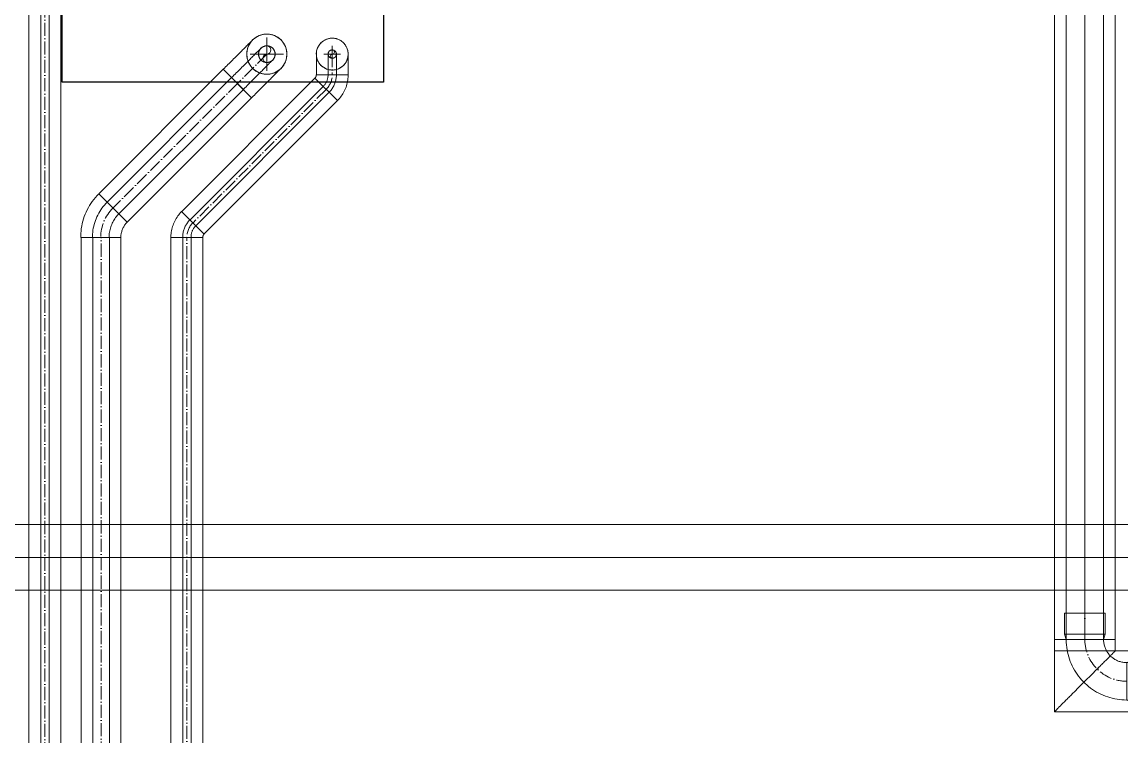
# Model space of a CAD drawing. Header units: millimetres. Extents: x -88595 to 880822, y -1054509 to -148035.
# Drawn here: x 421560 to 422400, y -243599 to -243053 of the extents above; entities that cross this region are included whole.
import ezdxf

# ---------------------------------------------------------------- set-up
doc = ezdxf.new("R2010")
doc.units = ezdxf.units.MM
for name, pattern in [('$0$ADSK_Осевая', [14, 10, -2, 0, -2]), ('$1$ADSK_Осевая', [14, 10, -2, 0, -2]), ('$7$ADSK_Осевая', [14, 10, -2, 0, -2]), ('$8$ADSK_Осевая', [14, 10, -2, 0, -2])]:
    doc.linetypes.add(name, pattern=pattern)
for name, color, linetype, lineweight in [('Изоляция', 7, 'Continuous', 18), ('Трубопровод', 7, 'Continuous', 18), ('Трубопроводы', 7, 'Continuous', 18)]:
    doc.layers.add(name, color=color, linetype=linetype, lineweight=lineweight)
doc.layers.add('П4', color=1, linetype='Continuous')

# ---------------------------------------------------------------- blocks, each defined once
blk = doc.blocks.new('$0$ADSK_МедьПайка_Отвод - Отвод медный под пайку двухраструбный-V55-В_Координация_3 этаж ОВ3')
at = {"layer": 'Трубопроводы', "color": 134, "true_color": 0x00a6a6}
for p, q in [((15.55, 52), (-15.56, 52)), ((15.55, 52), (-15.56, 52)), ((-15.56, 52), (-15.56, 36)), ((-14.29, 52), (14.28, 52)), ((-14.29, 52), (14.28, 52)), ((-14.29, 52), (-14.29, 36)), ((14.28, 36), (14.28, 52)), ((15.55, 36), (15.55, 52)), ((-15.56, 36), (15.55, 36)), ((-15.56, 36), (15.55, 36)), ((-15.56, 36), (-14.29, 32)), ((-14.29, 36), (-14.29, 32)), ((14.28, 32), (15.55, 36)), ((14.28, 32), (14.28, 36)), ((14.28, 32), (-14.29, 32)), ((14.28, 32), (-14.29, 32)), ((14.28, 32), (-14.29, 32)), ((14.28, 32), (-14.29, 32)), ((-36, 15.55), (-52, 15.55)), ((-52, 15.55), (-52, -15.56)), ((-52, 15.55), (-52, -15.56)), ((-36, 14.28), (-52, 14.28)), ((-52, -14.29), (-52, 14.28)), ((-52, -14.29), (-52, 14.28)), ((-32, 14.28), (-36, 15.55)), ((-36, -15.56), (-36, 15.55)), ((-36, -15.56), (-36, 15.55)), ((-32, 14.28), (-36, 14.28)), ((-32, 14.28), (-32, -14.29)), ((-32, 14.28), (-32, -14.29)), ((-32, 14.28), (-32, -14.29)), ((-32, 14.28), (-32, -14.29)), ((-52, -14.29), (-36, -14.29)), ((-52, -15.56), (-36, -15.56)), ((-36, -15.56), (-32, -14.29)), ((-36, -14.29), (-32, -14.29))]:
    blk.add_line(p, q, dxfattribs=at)
at = {"layer": 'Трубопроводы', "color": 134, "true_color": 0x00a6a6, "flags": 128}
for points in [[(-32, -14.29), (-30.15, -14.25), (-28.3, -14.14), (-26.46, -13.95), (-24.63, -13.69), (-22.8, -13.36), (-21, -12.96), (-19.21, -12.48), (-17.44, -11.94), (-15.69, -11.32), (-13.98, -10.63), (-12.29, -9.88), (-10.63, -9.05), (-9, -8.17), (-7.41, -7.22), (-5.87, -6.2), (-4.36, -5.13), (-2.9, -3.99), (-1.48, -2.8), (-0.11, -1.55), (1.2, -0.25), (2.47, 1.11), (3.67, 2.51), (4.82, 3.96), (5.92, 5.45), (6.95, 6.99), (7.92, 8.57), (8.82, 10.18), (9.66, 11.83), (10.43, 13.52), (11.14, 15.23), (11.78, 16.97), (12.34, 18.73), (12.84, 20.51), (13.26, 22.32), (13.61, 24.13), (13.89, 25.96), (14.09, 27.8), (14.23, 29.65), (14.28, 31.5), (14.28, 32)], [(-14.29, 32), (-14.3, 31.29), (-14.34, 30.58), (-14.41, 29.88), (-14.51, 29.18), (-14.64, 28.48), (-14.79, 27.79), (-14.97, 27.1), (-15.18, 26.43), (-15.42, 25.76), (-15.68, 25.1), (-15.97, 24.45), (-16.29, 23.82), (-16.63, 23.2), (-16.99, 22.59), (-17.38, 22), (-17.79, 21.42), (-18.23, 20.86), (-18.68, 20.32), (-19.16, 19.8), (-19.66, 19.29), (-20.18, 18.81), (-20.71, 18.35), (-21.27, 17.91), (-21.84, 17.49), (-22.43, 17.09), (-23.03, 16.72), (-23.65, 16.38), (-24.28, 16.05), (-24.93, 15.76), (-25.58, 15.49), (-26.25, 15.25), (-26.92, 15.03), (-27.6, 14.84), (-28.29, 14.68), (-28.99, 14.54), (-29.69, 14.44), (-30.39, 14.36), (-31.1, 14.31), (-31.81, 14.29), (-32, 14.28)]]:
    blk.add_lwpolyline(points, dxfattribs=at)
blk = doc.blocks.new('$0$ADSK_МедьПайка_Отвод-гнутая труба - Отвод _гнутая труба_-V46-В_Координация_3 этаж ОВ3')
at = {"layer": 'Трубопроводы', "color": 134, "true_color": 0x00a6a6}
for p, q in [((-18115.55, -17406.15), (-18115.55, -17412.5)), ((-18115.55, -17412.5), (-18115.55, -17418.85))]:
    blk.add_line(p, q, dxfattribs=at)
at = {"layer": 'Трубопроводы', "color": 134, "true_color": 0x00a6a6, "flags": 128}
for points in [[(-18115.55, -17406.15), (-18114.28, -17406.15), (-18113.01, -17406.15), (-18111.75, -17406.15), (-18110.49, -17406.15), (-18109.24, -17406.15), (-18108.01, -17406.15), (-18106.78, -17406.15), (-18105.56, -17406.15), (-18104.37, -17406.15), (-18103.19, -17406.15), (-18102.03, -17406.15), (-18100.89, -17406.15), (-18099.78, -17406.15), (-18098.69, -17406.15), (-18097.62, -17406.15), (-18096.59, -17406.15), (-18095.59, -17406.15), (-18094.62, -17406.15), (-18093.68, -17406.15), (-18092.78, -17406.15), (-18091.91, -17406.15), (-18091.08, -17406.15), (-18090.29, -17406.15), (-18089.54, -17406.15), (-18088.84, -17406.15), (-18088.17, -17406.15), (-18087.55, -17406.15), (-18086.97, -17406.15), (-18086.44, -17406.15), (-18085.96, -17406.15), (-18085.52, -17406.15), (-18085.14, -17406.15), (-18084.8, -17406.15), (-18084.5, -17406.15), (-18084.26, -17406.15), (-18084.07, -17406.15), (-18083.93, -17406.15), (-18083.84, -17406.15), (-18083.8, -17406.15)], [(-18090.15, -17412.5), (-18090.15, -17412.25), (-18090.13, -17412), (-18090.11, -17411.74), (-18090.07, -17411.49), (-18090.03, -17411.24), (-18089.97, -17410.99), (-18089.9, -17410.75), (-18089.83, -17410.51), (-18089.75, -17410.27), (-18089.65, -17410.03), (-18089.55, -17409.8), (-18089.43, -17409.57), (-18089.31, -17409.35), (-18089.18, -17409.13), (-18089.04, -17408.92), (-18088.9, -17408.71), (-18088.74, -17408.51), (-18088.58, -17408.32), (-18088.4, -17408.13), (-18088.23, -17407.95), (-18088.04, -17407.78), (-18087.85, -17407.61), (-18087.65, -17407.45), (-18087.44, -17407.3), (-18087.23, -17407.16), (-18087.02, -17407.03), (-18086.8, -17406.9), (-18086.57, -17406.79), (-18086.34, -17406.68), (-18086.1, -17406.59), (-18085.86, -17406.5), (-18085.62, -17406.42), (-18085.38, -17406.35), (-18085.13, -17406.29), (-18084.88, -17406.25), (-18084.63, -17406.21), (-18084.38, -17406.18), (-18084.12, -17406.16), (-18083.87, -17406.15), (-18083.8, -17406.15)], [(-18083.8, -17418.85), (-18084.06, -17418.85), (-18084.31, -17418.83), (-18084.56, -17418.81), (-18084.81, -17418.77), (-18085.06, -17418.73), (-18085.31, -17418.67), (-18085.56, -17418.61), (-18085.8, -17418.53), (-18086.04, -17418.45), (-18086.27, -17418.35), (-18086.51, -17418.25), (-18086.73, -17418.14), (-18086.96, -17418.01), (-18087.18, -17417.88), (-18087.39, -17417.75), (-18087.59, -17417.6), (-18087.79, -17417.44), (-18087.99, -17417.28), (-18088.18, -17417.11), (-18088.36, -17416.93), (-18088.53, -17416.74), (-18088.7, -17416.55), (-18088.85, -17416.35), (-18089, -17416.15), (-18089.15, -17415.94), (-18089.28, -17415.72), (-18089.4, -17415.5), (-18089.52, -17415.27), (-18089.62, -17415.04), (-18089.72, -17414.81), (-18089.81, -17414.57), (-18089.89, -17414.32), (-18089.95, -17414.08), (-18090.01, -17413.83), (-18090.06, -17413.58), (-18090.1, -17413.33), (-18090.13, -17413.08), (-18090.14, -17412.83), (-18090.15, -17412.57), (-18090.15, -17412.5)], [(-18083.8, -17406.15), (-18083.55, -17406.16), (-18083.29, -17406.17), (-18083.04, -17406.2), (-18082.79, -17406.24), (-18082.54, -17406.28), (-18082.29, -17406.34), (-18082.05, -17406.4), (-18081.8, -17406.48), (-18081.57, -17406.56), (-18081.33, -17406.66), (-18081.1, -17406.76), (-18080.87, -17406.87), (-18080.65, -17406.99), (-18080.43, -17407.12), (-18080.22, -17407.26), (-18080.01, -17407.41), (-18079.81, -17407.57), (-18079.62, -17407.73), (-18079.43, -17407.9), (-18079.25, -17408.08), (-18079.07, -17408.27), (-18078.91, -17408.46), (-18078.75, -17408.66), (-18078.6, -17408.86), (-18078.46, -17409.07), (-18078.33, -17409.29), (-18078.2, -17409.51), (-18078.09, -17409.74), (-18077.98, -17409.97), (-18077.88, -17410.2), (-18077.8, -17410.44), (-18077.72, -17410.68), (-18077.65, -17410.93), (-18077.59, -17411.18), (-18077.54, -17411.42), (-18077.51, -17411.68), (-18077.48, -17411.93), (-18077.46, -17412.18), (-18077.45, -17412.44), (-18077.45, -17412.5)], [(-18077.45, -17412.5), (-18077.46, -17412.76), (-18077.47, -17413.01), (-18077.5, -17413.26), (-18077.53, -17413.52), (-18077.58, -17413.77), (-18077.63, -17414.01), (-18077.7, -17414.26), (-18077.77, -17414.5), (-18077.86, -17414.74), (-18077.95, -17414.98), (-18078.06, -17415.21), (-18078.17, -17415.44), (-18078.29, -17415.66), (-18078.42, -17415.88), (-18078.56, -17416.09), (-18078.71, -17416.3), (-18078.86, -17416.5), (-18079.03, -17416.69), (-18079.2, -17416.88), (-18079.38, -17417.06), (-18079.56, -17417.23), (-18079.76, -17417.4), (-18079.96, -17417.56), (-18080.16, -17417.71), (-18080.37, -17417.85), (-18080.59, -17417.98), (-18080.81, -17418.1), (-18081.04, -17418.22), (-18081.27, -17418.33), (-18081.5, -17418.42), (-18081.74, -17418.51), (-18081.98, -17418.59), (-18082.23, -17418.66), (-18082.47, -17418.71), (-18082.72, -17418.76), (-18082.97, -17418.8), (-18083.23, -17418.83), (-18083.48, -17418.85), (-18083.73, -17418.85), (-18083.8, -17418.85)], [(-18083.8, -17418.85), (-18083.83, -17418.85), (-18083.9, -17418.85), (-18084.03, -17418.85), (-18084.21, -17418.85), (-18084.44, -17418.85), (-18084.71, -17418.85), (-18085.04, -17418.85), (-18085.41, -17418.85), (-18085.84, -17418.85), (-18086.31, -17418.85), (-18086.83, -17418.85), (-18087.39, -17418.85), (-18088, -17418.85), (-18088.65, -17418.85), (-18089.35, -17418.85), (-18090.09, -17418.85), (-18090.86, -17418.85), (-18091.68, -17418.85), (-18092.54, -17418.85), (-18093.43, -17418.85), (-18094.36, -17418.85), (-18095.32, -17418.85), (-18096.32, -17418.85), (-18097.34, -17418.85), (-18098.4, -17418.85), (-18099.48, -17418.85), (-18100.59, -17418.85), (-18101.72, -17418.85), (-18102.87, -17418.85), (-18104.05, -17418.85), (-18105.24, -17418.85), (-18106.45, -17418.85), (-18107.67, -17418.85), (-18108.91, -17418.85), (-18110.16, -17418.85), (-18111.41, -17418.85), (-18112.67, -17418.85), (-18113.94, -17418.85), (-18115.21, -17418.85), (-18115.55, -17418.85)]]:
    blk.add_lwpolyline(points, dxfattribs=at)
at = {"layer": 'Трубопроводы', "color": 134, "true_color": 0x00a6a6}
for start, end in [(0, 180), (180, 0)]:
    blk.add_arc((-18083.8, -17412.5), 6.35, start, end, dxfattribs=at)
blk = doc.blocks.new('$0$ADSK_МедьПайка_Отвод-гнутая труба - Отвод _гнутая труба_-V45-В_Координация_3 этаж ОВ3')
at = {"layer": 'Трубопроводы', "color": 190, "true_color": 0x8000ff}
for p, q in [((-18139.68, -17339.33), (-18139.68, -17342.5)), ((-18139.68, -17342.5), (-18139.68, -17345.68))]:
    blk.add_line(p, q, dxfattribs=at)
at = {"layer": 'Трубопроводы', "color": 190, "true_color": 0x8000ff, "flags": 128}
for points in [[(-18139.68, -17339.33), (-18139.04, -17339.33), (-18138.41, -17339.33), (-18137.78, -17339.33), (-18137.15, -17339.33), (-18136.52, -17339.33), (-18135.9, -17339.33), (-18135.29, -17339.33), (-18134.68, -17339.33), (-18134.08, -17339.33), (-18133.5, -17339.33), (-18132.92, -17339.33), (-18132.35, -17339.33), (-18131.79, -17339.33), (-18131.24, -17339.33), (-18130.71, -17339.33), (-18130.2, -17339.33), (-18129.7, -17339.33), (-18129.21, -17339.33), (-18128.74, -17339.33), (-18128.29, -17339.33), (-18127.86, -17339.33), (-18127.44, -17339.33), (-18127.05, -17339.33), (-18126.67, -17339.33), (-18126.32, -17339.33), (-18125.99, -17339.33), (-18125.68, -17339.33), (-18125.39, -17339.33), (-18125.12, -17339.33), (-18124.88, -17339.33), (-18124.66, -17339.33), (-18124.47, -17339.33), (-18124.3, -17339.33), (-18124.15, -17339.33), (-18124.03, -17339.33), (-18123.94, -17339.33), (-18123.87, -17339.33), (-18123.82, -17339.33), (-18123.8, -17339.33)], [(-18123.8, -17345.68), (-18123.81, -17345.68), (-18123.85, -17345.68), (-18123.92, -17345.68), (-18124, -17345.68), (-18124.12, -17345.68), (-18124.26, -17345.68), (-18124.42, -17345.68), (-18124.61, -17345.68), (-18124.82, -17345.68), (-18125.06, -17345.68), (-18125.31, -17345.68), (-18125.6, -17345.68), (-18125.9, -17345.68), (-18126.23, -17345.68), (-18126.57, -17345.68), (-18126.94, -17345.68), (-18127.33, -17345.68), (-18127.74, -17345.68), (-18128.17, -17345.68), (-18128.62, -17345.68), (-18129.08, -17345.68), (-18129.56, -17345.68), (-18130.06, -17345.68), (-18130.57, -17345.68), (-18131.1, -17345.68), (-18131.64, -17345.68), (-18132.19, -17345.68), (-18132.76, -17345.68), (-18133.34, -17345.68), (-18133.92, -17345.68), (-18134.52, -17345.68), (-18135.13, -17345.68), (-18135.74, -17345.68), (-18136.36, -17345.68), (-18136.98, -17345.68), (-18137.61, -17345.68), (-18138.24, -17345.68), (-18138.87, -17345.68), (-18139.51, -17345.68), (-18139.68, -17345.68)], [(-18126.98, -17342.5), (-18126.97, -17342.38), (-18126.97, -17342.25), (-18126.95, -17342.12), (-18126.94, -17342), (-18126.91, -17341.87), (-18126.89, -17341.75), (-18126.85, -17341.63), (-18126.82, -17341.51), (-18126.77, -17341.39), (-18126.73, -17341.27), (-18126.67, -17341.15), (-18126.62, -17341.04), (-18126.56, -17340.93), (-18126.49, -17340.82), (-18126.42, -17340.71), (-18126.35, -17340.61), (-18126.27, -17340.51), (-18126.19, -17340.41), (-18126.1, -17340.32), (-18126.01, -17340.23), (-18125.92, -17340.14), (-18125.83, -17340.06), (-18125.73, -17339.98), (-18125.62, -17339.9), (-18125.52, -17339.83), (-18125.41, -17339.77), (-18125.3, -17339.7), (-18125.19, -17339.65), (-18125.07, -17339.59), (-18124.95, -17339.55), (-18124.83, -17339.5), (-18124.71, -17339.46), (-18124.59, -17339.43), (-18124.47, -17339.4), (-18124.34, -17339.38), (-18124.22, -17339.36), (-18124.09, -17339.34), (-18123.96, -17339.33), (-18123.84, -17339.33), (-18123.8, -17339.33)], [(-18123.8, -17345.68), (-18123.93, -17345.68), (-18124.06, -17345.67), (-18124.18, -17345.66), (-18124.31, -17345.64), (-18124.43, -17345.62), (-18124.56, -17345.59), (-18124.68, -17345.56), (-18124.8, -17345.52), (-18124.92, -17345.48), (-18125.04, -17345.43), (-18125.15, -17345.38), (-18125.27, -17345.32), (-18125.38, -17345.26), (-18125.49, -17345.19), (-18125.59, -17345.12), (-18125.7, -17345.05), (-18125.8, -17344.97), (-18125.9, -17344.89), (-18125.99, -17344.81), (-18126.08, -17344.72), (-18126.17, -17344.62), (-18126.25, -17344.53), (-18126.33, -17344.43), (-18126.4, -17344.33), (-18126.47, -17344.22), (-18126.54, -17344.11), (-18126.6, -17344), (-18126.66, -17343.89), (-18126.71, -17343.77), (-18126.76, -17343.65), (-18126.81, -17343.54), (-18126.84, -17343.41), (-18126.88, -17343.29), (-18126.91, -17343.17), (-18126.93, -17343.04), (-18126.95, -17342.92), (-18126.96, -17342.79), (-18126.97, -17342.67), (-18126.98, -17342.54), (-18126.98, -17342.5)], [(-18123.8, -17339.33), (-18123.68, -17339.33), (-18123.55, -17339.34), (-18123.42, -17339.35), (-18123.3, -17339.37), (-18123.17, -17339.39), (-18123.05, -17339.42), (-18122.92, -17339.45), (-18122.8, -17339.49), (-18122.68, -17339.53), (-18122.57, -17339.58), (-18122.45, -17339.63), (-18122.34, -17339.69), (-18122.22, -17339.75), (-18122.12, -17339.81), (-18122.01, -17339.88), (-18121.91, -17339.96), (-18121.81, -17340.04), (-18121.71, -17340.12), (-18121.61, -17340.2), (-18121.52, -17340.29), (-18121.44, -17340.39), (-18121.36, -17340.48), (-18121.28, -17340.58), (-18121.2, -17340.68), (-18121.13, -17340.79), (-18121.06, -17340.9), (-18121, -17341.01), (-18120.94, -17341.12), (-18120.89, -17341.24), (-18120.84, -17341.35), (-18120.8, -17341.47), (-18120.76, -17341.59), (-18120.73, -17341.72), (-18120.7, -17341.84), (-18120.67, -17341.96), (-18120.65, -17342.09), (-18120.64, -17342.22), (-18120.63, -17342.34), (-18120.63, -17342.47), (-18120.63, -17342.5)], [(-18120.63, -17342.5), (-18120.63, -17342.63), (-18120.64, -17342.76), (-18120.65, -17342.88), (-18120.67, -17343.01), (-18120.69, -17343.14), (-18120.72, -17343.26), (-18120.75, -17343.38), (-18120.79, -17343.5), (-18120.83, -17343.62), (-18120.88, -17343.74), (-18120.93, -17343.86), (-18120.99, -17343.97), (-18121.05, -17344.08), (-18121.11, -17344.19), (-18121.18, -17344.3), (-18121.26, -17344.4), (-18121.33, -17344.5), (-18121.42, -17344.6), (-18121.5, -17344.69), (-18121.59, -17344.78), (-18121.68, -17344.87), (-18121.78, -17344.95), (-18121.88, -17345.03), (-18121.98, -17345.11), (-18122.09, -17345.18), (-18122.19, -17345.24), (-18122.31, -17345.3), (-18122.42, -17345.36), (-18122.53, -17345.42), (-18122.65, -17345.46), (-18122.77, -17345.51), (-18122.89, -17345.55), (-18123.01, -17345.58), (-18123.14, -17345.61), (-18123.26, -17345.63), (-18123.39, -17345.65), (-18123.51, -17345.67), (-18123.64, -17345.68), (-18123.77, -17345.68), (-18123.8, -17345.68)]]:
    blk.add_lwpolyline(points, dxfattribs=at)
at = {"layer": 'Трубопроводы', "color": 190, "true_color": 0x8000ff}
for radius, start, end in [(3.18, 0, 180), (3.17, 180, 0)]:
    blk.add_arc((-18123.8, -17342.5), radius, start, end, dxfattribs=at)
blk = doc.blocks.new('$0$ADSK_МедьПайка_Отвод-гнутая труба - Отвод _гнутая труба_-3205842-В_Координация_1 этаж ОВ3')
at = {"layer": 'Трубопроводы', "color": 190, "true_color": 0x8000ff}
for p, q in [((-6.56, 3.17), (-6.56, -3.18)), ((-6.56, 3.17), (-6.56, -3.18)), ((6.89, 2.39), (2.41, 6.88)), ((6.89, 2.39), (2.41, 6.88))]:
    blk.add_line(p, q, dxfattribs=at)
at = {"layer": 'Трубопроводы', "color": 190, "true_color": 0x8000ff, "flags": 128}
for points in [[(2.41, 6.88), (2.04, 6.53), (1.66, 6.2), (1.26, 5.87), (0.86, 5.57), (0.44, 5.28), (0.01, 5.01), (-0.43, 4.75), (-0.88, 4.52), (-1.34, 4.3), (-1.8, 4.1), (-2.28, 3.92), (-2.76, 3.76), (-3.25, 3.62), (-3.74, 3.49), (-4.24, 3.39), (-4.74, 3.31), (-5.24, 3.24), (-5.75, 3.2), (-6.26, 3.18), (-6.56, 3.17)], [(-6.56, -3.18), (-5.8, -3.16), (-5.04, -3.11), (-4.28, -3.04), (-3.53, -2.93), (-2.78, -2.8), (-2.04, -2.63), (-1.3, -2.43), (-0.57, -2.21), (0.15, -1.95), (0.85, -1.67), (1.55, -1.36), (2.23, -1.02), (2.9, -0.66), (3.56, -0.27), (4.19, 0.15), (4.81, 0.6), (5.41, 1.06), (6, 1.55), (6.56, 2.07), (6.89, 2.39)]]:
    blk.add_lwpolyline(points, dxfattribs=at)
blk = doc.blocks.new('$0$ADSK_МедьПайка_Отвод-гнутая труба - Отвод _гнутая труба_-3264726-В_Координация_3 этаж ОВ3')
at = {"layer": 'Трубопроводы', "color": 134, "true_color": 0x00a6a6}
for p, q in [((13.79, 4.81), (4.81, 13.79)), ((13.79, 4.81), (4.81, 13.79)), ((-13.15, 6.35), (-13.15, -6.35)), ((-13.15, 6.35), (-13.15, -6.35))]:
    blk.add_line(p, q, dxfattribs=at)
at = {"layer": 'Трубопроводы', "color": 134, "true_color": 0x00a6a6, "flags": 128}
for points in [[(4.81, 13.79), (4.08, 13.09), (3.32, 12.41), (2.53, 11.77), (1.72, 11.16), (0.88, 10.58), (0.03, 10.04), (-0.85, 9.53), (-1.75, 9.05), (-2.67, 8.61), (-3.6, 8.21), (-4.55, 7.85), (-5.51, 7.53), (-6.49, 7.24), (-7.47, 6.99), (-8.47, 6.79), (-9.47, 6.62), (-10.48, 6.49), (-11.49, 6.4), (-12.51, 6.36), (-13.15, 6.35)], [(-13.15, -6.35), (-11.63, -6.32), (-10.11, -6.23), (-8.59, -6.08), (-7.08, -5.86), (-5.58, -5.59), (-4.09, -5.26), (-2.62, -4.87), (-1.17, -4.42), (0.27, -3.91), (1.69, -3.34), (3.08, -2.72), (4.44, -2.04), (5.78, -1.31), (7.09, -0.53), (8.36, 0.3), (9.6, 1.19), (10.81, 2.12), (11.97, 3.11), (13.1, 4.13), (13.79, 4.81)]]:
    blk.add_lwpolyline(points, dxfattribs=at)

msp = doc.modelspace()

# ---------------------------------------------------------------- linework, layer by layer
at = {"layer": 'Изоляция', "color": 134, "true_color": 0x00a6a6}
for p, q in [((422349.42, -243580.42), (422349.42, -242736.17)), ((422395.99, -242736.17), (422395.99, -243533.85)), ((421714.44, -243089.04), (421619.24, -243184.24)), ((421720.8, -243095.4), (421625.6, -243190.6)), ((421735.85, -243111.04), (421714.15, -243089.33)), ((421729.78, -243104.38), (421634.58, -243199.58)), ((421735.85, -243111.04), (421640.65, -243206.24)), ((421618.95, -243184.53), (421640.65, -243206.24)), ((421605.06, -245375.75), (421605.48, -243217.84)), ((421635.85, -243217.84), (421605.15, -243217.84)), ((421614.06, -245375.75), (421614.48, -243217.84)), ((421626.76, -245375.75), (421627.18, -243217.84)), ((421635.76, -245375.75), (421635.85, -243217.84)), ((422395.99, -243525.14), (422349.42, -243525.14)), ((425534.31, -243533.85), (422349.42, -243533.85)), ((422349.42, -243580.42), (425541.25, -243580.42))]:
    msp.add_line(p, q, dxfattribs=at)
at = {"layer": 'Изоляция', "color": 190, "true_color": 0x8000ff}
for p, q in [((421565.6, -245291.65), (421565.6, -242831.71)), ((421574.6, -245291.65), (421574.6, -242831.71)), ((421580.95, -245291.65), (421580.95, -242831.71)), ((421589.95, -245291.65), (421589.95, -242831.71)), ((421784.2, -243096.04), (421682.39, -243198.1)), ((421801.44, -243113.24), (421784.2, -243096.04)), ((421785.28, -243093.43), (421809.63, -243093.43)), ((421809.63, -243093.57), (421785.28, -243093.57)), ((421699.35, -243215.46), (421801.44, -243113.24)), ((421682.32, -243198.03), (421699.56, -243215.23)), ((421698.48, -243217.84), (421674.13, -243217.84)), ((421674.13, -245419.99), (421674.13, -243217.84)), ((421683.13, -245419.99), (421683.13, -243217.84)), ((421689.48, -245419.99), (421689.48, -243217.84)), ((421698.48, -245419.99), (421698.48, -243217.84))]:
    msp.add_line(p, q, dxfattribs=at)
at = {"layer": 'Изоляция', "color": 134, "true_color": 0x00a6a6, "flags": 128}
for points in [[(421736.6, -243066.88), (421737.04, -243066.46), (421737.5, -243066.05), (421737.97, -243065.66), (421738.46, -243065.29), (421738.97, -243064.94), (421739.49, -243064.61), (421740.02, -243064.31), (421740.56, -243064.02), (421741.12, -243063.75), (421741.68, -243063.51), (421742.25, -243063.29), (421742.83, -243063.1), (421743.42, -243062.92), (421744.02, -243062.78), (421744.62, -243062.65), (421745.23, -243062.55), (421745.84, -243062.47), (421746.45, -243062.42), (421747.06, -243062.39), (421747.67, -243062.39), (421748.29, -243062.41), (421748.9, -243062.46), (421749.51, -243062.53), (421750.12, -243062.62), (421750.72, -243062.74), (421751.32, -243062.88), (421751.91, -243063.05), (421752.49, -243063.24), (421753.07, -243063.45), (421753.63, -243063.69), (421754.19, -243063.95), (421754.74, -243064.23), (421755.27, -243064.53), (421755.79, -243064.85), (421756.3, -243065.2), (421756.8, -243065.56), (421757.28, -243065.94), (421757.74, -243066.35), (421758.19, -243066.77), (421758.3, -243066.88)], [(421714.15, -243089.33), (421715.04, -243088.44), (421715.94, -243087.54), (421716.83, -243086.65), (421717.72, -243085.76), (421718.61, -243084.87), (421719.48, -243084), (421720.35, -243083.13), (421721.21, -243082.27), (421722.05, -243081.42), (421722.89, -243080.59), (421723.71, -243079.77), (421724.51, -243078.97), (421725.3, -243078.18), (421726.07, -243077.41), (421726.82, -243076.66), (421727.55, -243075.93), (421728.26, -243075.22), (421728.95, -243074.53), (421729.61, -243073.87), (421730.25, -243073.23), (421730.86, -243072.62), (421731.45, -243072.03), (421732.01, -243071.47), (421732.54, -243070.94), (421733.04, -243070.44), (421733.51, -243069.97), (421733.95, -243069.53), (421734.35, -243069.13), (421734.73, -243068.75), (421735.07, -243068.41), (421735.38, -243068.1), (421735.65, -243067.83), (421735.89, -243067.59), (421736.1, -243067.38), (421736.27, -243067.21), (421736.4, -243067.07), (421736.5, -243066.98), (421736.57, -243066.91), (421736.59, -243066.88)], [(421736.6, -243088.59), (421736.17, -243088.15), (421735.76, -243087.69), (421735.37, -243087.21), (421735.01, -243086.72), (421734.66, -243086.22), (421734.33, -243085.7), (421734.02, -243085.17), (421733.73, -243084.63), (421733.47, -243084.07), (421733.23, -243083.51), (421733.01, -243082.93), (421732.81, -243082.35), (421732.64, -243081.76), (421732.49, -243081.17), (421732.36, -243080.57), (421732.26, -243079.96), (421732.19, -243079.35), (421732.13, -243078.74), (421732.11, -243078.13), (421732.1, -243077.51), (421732.12, -243076.9), (421732.17, -243076.29), (421732.24, -243075.68), (421732.33, -243075.07), (421732.45, -243074.47), (421732.59, -243073.87), (421732.76, -243073.28), (421732.95, -243072.7), (421733.16, -243072.12), (421733.4, -243071.55), (421733.66, -243071), (421733.94, -243070.45), (421734.24, -243069.92), (421734.57, -243069.39), (421734.91, -243068.89), (421735.27, -243068.39), (421735.66, -243067.91), (421736.06, -243067.45), (421736.48, -243067), (421736.6, -243066.88)], [(421758.3, -243066.88), (421758.73, -243067.33), (421759.14, -243067.78), (421759.53, -243068.26), (421759.89, -243068.75), (421760.24, -243069.26), (421760.57, -243069.77), (421760.88, -243070.3), (421761.17, -243070.85), (421761.43, -243071.4), (421761.67, -243071.97), (421761.89, -243072.54), (421762.09, -243073.12), (421762.26, -243073.71), (421762.41, -243074.31), (421762.54, -243074.91), (421762.64, -243075.51), (421762.71, -243076.12), (421762.77, -243076.73), (421762.8, -243077.35), (421762.8, -243077.96), (421762.78, -243078.57), (421762.73, -243079.19), (421762.66, -243079.8), (421762.57, -243080.4), (421762.45, -243081.01), (421762.31, -243081.6), (421762.14, -243082.19), (421761.95, -243082.78), (421761.74, -243083.35), (421761.5, -243083.92), (421761.24, -243084.48), (421760.96, -243085.02), (421760.66, -243085.56), (421760.34, -243086.08), (421759.99, -243086.59), (421759.63, -243087.08), (421759.24, -243087.56), (421758.84, -243088.03), (421758.42, -243088.47), (421758.3, -243088.59)], [(421758.3, -243088.59), (421758.29, -243088.61), (421758.23, -243088.66), (421758.14, -243088.75), (421758.02, -243088.88), (421757.86, -243089.04), (421757.66, -243089.23), (421757.43, -243089.47), (421757.16, -243089.73), (421756.87, -243090.03), (421756.53, -243090.36), (421756.17, -243090.73), (421755.77, -243091.13), (421755.34, -243091.56), (421754.88, -243092.02), (421754.38, -243092.51), (421753.86, -243093.03), (421753.31, -243093.58), (421752.73, -243094.16), (421752.13, -243094.77), (421751.5, -243095.4), (421750.84, -243096.06), (421750.16, -243096.74), (421749.45, -243097.44), (421748.73, -243098.17), (421747.98, -243098.91), (421747.22, -243099.68), (421746.44, -243100.46), (421745.63, -243101.26), (421744.82, -243102.08), (421743.99, -243102.91), (421743.15, -243103.75), (421742.29, -243104.6), (421741.43, -243105.47), (421740.55, -243106.34), (421739.67, -243107.23), (421738.78, -243108.11), (421737.89, -243109.01), (421736.99, -243109.9), (421736.1, -243110.8), (421735.85, -243111.04)], [(421758.3, -243088.59), (421757.86, -243089.02), (421757.4, -243089.42), (421756.93, -243089.81), (421756.44, -243090.18), (421755.93, -243090.53), (421755.41, -243090.86), (421754.88, -243091.17), (421754.34, -243091.45), (421753.78, -243091.72), (421753.22, -243091.96), (421752.65, -243092.18), (421752.07, -243092.38), (421751.48, -243092.55), (421750.88, -243092.7), (421750.28, -243092.82), (421749.67, -243092.92), (421749.07, -243093), (421748.45, -243093.05), (421747.84, -243093.08), (421747.23, -243093.09), (421746.61, -243093.06), (421746, -243093.02), (421745.39, -243092.95), (421744.78, -243092.85), (421744.18, -243092.73), (421743.58, -243092.59), (421742.99, -243092.43), (421742.41, -243092.24), (421741.83, -243092.02), (421741.27, -243091.79), (421740.71, -243091.53), (421740.16, -243091.25), (421739.63, -243090.94), (421739.11, -243090.62), (421738.6, -243090.28), (421738.1, -243089.91), (421737.62, -243089.53), (421737.16, -243089.13), (421736.71, -243088.71), (421736.6, -243088.59)], [(421618.95, -243184.53), (421617.64, -243185.89), (421616.39, -243187.3), (421615.2, -243188.76), (421614.06, -243190.27), (421612.99, -243191.81), (421611.98, -243193.4), (421611.04, -243195.03), (421610.16, -243196.7), (421609.35, -243198.4), (421608.6, -243200.13), (421607.93, -243201.89), (421607.33, -243203.68), (421606.8, -243205.48), (421606.34, -243207.31), (421605.96, -243209.16), (421605.65, -243211.01), (421605.41, -243212.88), (421605.25, -243214.76), (421605.17, -243216.64), (421605.15, -243217.84)], [(421635.85, -243217.84), (421635.86, -243217.18), (421635.9, -243216.53), (421635.97, -243215.88), (421636.06, -243215.23), (421636.18, -243214.58), (421636.32, -243213.94), (421636.49, -243213.31), (421636.68, -243212.68), (421636.9, -243212.06), (421637.14, -243211.45), (421637.41, -243210.85), (421637.7, -243210.27), (421638.02, -243209.69), (421638.35, -243209.13), (421638.71, -243208.58), (421639.1, -243208.04), (421639.5, -243207.53), (421639.92, -243207.02), (421640.36, -243206.54), (421640.65, -243206.24)]]:
    msp.add_lwpolyline(points, dxfattribs=at)
at = {"layer": 'Изоляция', "color": 190, "true_color": 0x8000ff, "flags": 128}
for points in [[(421785.28, -243077.7), (421785.28, -243077.21), (421785.31, -243076.73), (421785.36, -243076.24), (421785.43, -243075.76), (421785.52, -243075.28), (421785.62, -243074.81), (421785.75, -243074.34), (421785.89, -243073.87), (421786.06, -243073.41), (421786.24, -243072.96), (421786.43, -243072.51), (421786.65, -243072.08), (421786.88, -243071.65), (421787.13, -243071.23), (421787.4, -243070.83), (421787.68, -243070.43), (421787.98, -243070.04), (421788.3, -243069.67), (421788.63, -243069.31), (421788.97, -243068.97), (421789.32, -243068.63), (421789.69, -243068.32), (421790.07, -243068.01), (421790.47, -243067.73), (421790.87, -243067.46), (421791.29, -243067.2), (421791.71, -243066.96), (421792.15, -243066.74), (421792.59, -243066.54), (421793.04, -243066.35), (421793.5, -243066.19), (421793.96, -243066.04), (421794.43, -243065.91), (421794.9, -243065.79), (421795.38, -243065.7), (421795.86, -243065.63), (421796.35, -243065.58), (421796.83, -243065.54), (421797.32, -243065.53), (421797.45, -243065.52)], [(421797.45, -243065.52), (421797.94, -243065.53), (421798.42, -243065.56), (421798.91, -243065.61), (421799.39, -243065.68), (421799.87, -243065.77), (421800.34, -243065.87), (421800.81, -243066), (421801.28, -243066.14), (421801.74, -243066.31), (421802.19, -243066.49), (421802.64, -243066.68), (421803.07, -243066.9), (421803.5, -243067.13), (421803.92, -243067.38), (421804.32, -243067.65), (421804.72, -243067.93), (421805.11, -243068.23), (421805.48, -243068.55), (421805.84, -243068.88), (421806.18, -243069.22), (421806.52, -243069.57), (421806.83, -243069.94), (421807.14, -243070.32), (421807.42, -243070.72), (421807.7, -243071.12), (421807.95, -243071.54), (421808.19, -243071.96), (421808.41, -243072.4), (421808.61, -243072.84), (421808.8, -243073.29), (421808.97, -243073.75), (421809.11, -243074.21), (421809.24, -243074.68), (421809.36, -243075.15), (421809.45, -243075.63), (421809.52, -243076.11), (421809.58, -243076.6), (421809.61, -243077.08), (421809.62, -243077.57), (421809.63, -243077.7)], [(421785.28, -243093.57), (421785.28, -243092.94), (421785.28, -243092.31), (421785.28, -243091.67), (421785.28, -243091.05), (421785.28, -243090.42), (421785.28, -243089.8), (421785.28, -243089.19), (421785.28, -243088.58), (421785.28, -243087.98), (421785.28, -243087.39), (421785.28, -243086.81), (421785.28, -243086.24), (421785.28, -243085.69), (421785.28, -243085.14), (421785.28, -243084.61), (421785.28, -243084.09), (421785.28, -243083.59), (421785.28, -243083.11), (421785.28, -243082.64), (421785.28, -243082.19), (421785.28, -243081.75), (421785.28, -243081.34), (421785.28, -243080.94), (421785.28, -243080.57), (421785.28, -243080.22), (421785.28, -243079.88), (421785.28, -243079.57), (421785.28, -243079.29), (421785.28, -243079.02), (421785.28, -243078.78), (421785.28, -243078.56), (421785.28, -243078.37), (421785.28, -243078.2), (421785.28, -243078.05), (421785.28, -243077.93), (421785.28, -243077.84), (421785.28, -243077.77), (421785.28, -243077.72), (421785.28, -243077.7)], [(421797.45, -243089.87), (421796.96, -243089.87), (421796.48, -243089.84), (421795.99, -243089.79), (421795.51, -243089.72), (421795.03, -243089.63), (421794.56, -243089.53), (421794.09, -243089.4), (421793.62, -243089.26), (421793.16, -243089.09), (421792.71, -243088.91), (421792.26, -243088.72), (421791.83, -243088.5), (421791.4, -243088.27), (421790.98, -243088.02), (421790.58, -243087.75), (421790.18, -243087.47), (421789.79, -243087.17), (421789.42, -243086.85), (421789.06, -243086.52), (421788.72, -243086.18), (421788.38, -243085.83), (421788.07, -243085.46), (421787.76, -243085.08), (421787.48, -243084.68), (421787.21, -243084.28), (421786.95, -243083.86), (421786.71, -243083.44), (421786.49, -243083), (421786.29, -243082.56), (421786.1, -243082.11), (421785.94, -243081.65), (421785.79, -243081.19), (421785.66, -243080.72), (421785.54, -243080.25), (421785.45, -243079.77), (421785.38, -243079.29), (421785.33, -243078.8), (421785.29, -243078.32), (421785.28, -243077.83), (421785.28, -243077.7)], [(421809.63, -243077.7), (421809.62, -243078.19), (421809.59, -243078.67), (421809.54, -243079.16), (421809.47, -243079.64), (421809.38, -243080.12), (421809.28, -243080.59), (421809.15, -243081.06), (421809.01, -243081.53), (421808.84, -243081.99), (421808.66, -243082.44), (421808.47, -243082.89), (421808.25, -243083.32), (421808.02, -243083.75), (421807.77, -243084.17), (421807.5, -243084.57), (421807.22, -243084.97), (421806.92, -243085.36), (421806.6, -243085.73), (421806.28, -243086.09), (421805.93, -243086.43), (421805.58, -243086.77), (421805.21, -243087.08), (421804.83, -243087.39), (421804.43, -243087.67), (421804.03, -243087.94), (421803.61, -243088.2), (421803.19, -243088.44), (421802.75, -243088.66), (421802.31, -243088.86), (421801.86, -243089.05), (421801.4, -243089.21), (421800.94, -243089.36), (421800.47, -243089.49), (421800, -243089.61), (421799.52, -243089.7), (421799.04, -243089.77), (421798.55, -243089.82), (421798.07, -243089.86), (421797.58, -243089.87), (421797.45, -243089.87)], [(421809.63, -243077.7), (421809.63, -243077.71), (421809.63, -243077.75), (421809.63, -243077.81), (421809.63, -243077.9), (421809.63, -243078.02), (421809.63, -243078.16), (421809.63, -243078.32), (421809.63, -243078.51), (421809.63, -243078.72), (421809.63, -243078.95), (421809.63, -243079.21), (421809.63, -243079.49), (421809.63, -243079.8), (421809.63, -243080.12), (421809.63, -243080.47), (421809.63, -243080.84), (421809.63, -243081.23), (421809.63, -243081.64), (421809.63, -243082.07), (421809.63, -243082.51), (421809.63, -243082.98), (421809.63, -243083.46), (421809.63, -243083.96), (421809.63, -243084.47), (421809.63, -243085), (421809.63, -243085.54), (421809.63, -243086.09), (421809.63, -243086.66), (421809.63, -243087.24), (421809.63, -243087.82), (421809.63, -243088.42), (421809.63, -243089.02), (421809.63, -243089.64), (421809.63, -243090.25), (421809.63, -243090.88), (421809.63, -243091.5), (421809.63, -243092.14), (421809.63, -243092.77), (421809.63, -243093.4), (421809.63, -243093.57)], [(421785.28, -243093.43), (421785.28, -243093.57), (421785.27, -243093.72), (421785.25, -243093.87), (421785.23, -243094.02), (421785.2, -243094.16), (421785.17, -243094.31), (421785.13, -243094.45), (421785.09, -243094.59), (421785.04, -243094.73), (421784.99, -243094.87), (421784.93, -243095), (421784.86, -243095.14), (421784.79, -243095.27), (421784.71, -243095.39), (421784.63, -243095.52), (421784.55, -243095.64), (421784.46, -243095.75), (421784.36, -243095.87), (421784.26, -243095.98), (421784.2, -243096.04)], [(421801.44, -243113.24), (421802.21, -243112.43), (421802.96, -243111.59), (421803.67, -243110.72), (421804.34, -243109.82), (421804.98, -243108.9), (421805.58, -243107.95), (421806.14, -243106.98), (421806.66, -243105.98), (421807.14, -243104.97), (421807.58, -243103.94), (421807.98, -243102.89), (421808.34, -243101.83), (421808.66, -243100.75), (421808.93, -243099.66), (421809.15, -243098.56), (421809.34, -243097.46), (421809.48, -243096.34), (421809.57, -243095.22), (421809.62, -243094.1), (421809.63, -243093.43)], [(421682.32, -243198.03), (421681.54, -243198.84), (421680.8, -243199.68), (421680.09, -243200.55), (421679.42, -243201.45), (421678.78, -243202.37), (421678.18, -243203.32), (421677.62, -243204.29), (421677.09, -243205.28), (421676.61, -243206.3), (421676.17, -243207.33), (421675.77, -243208.37), (421675.41, -243209.44), (421675.1, -243210.52), (421674.83, -243211.6), (421674.6, -243212.7), (421674.42, -243213.81), (421674.28, -243214.92), (421674.18, -243216.04), (421674.14, -243217.16), (421674.13, -243217.84)], [(421698.48, -243217.84), (421698.48, -243217.69), (421698.49, -243217.54), (421698.5, -243217.4), (421698.52, -243217.25), (421698.55, -243217.1), (421698.58, -243216.96), (421698.62, -243216.82), (421698.66, -243216.67), (421698.71, -243216.53), (421698.77, -243216.4), (421698.83, -243216.26), (421698.9, -243216.13), (421698.97, -243216), (421699.04, -243215.87), (421699.12, -243215.75), (421699.21, -243215.63), (421699.3, -243215.51), (421699.4, -243215.4), (421699.5, -243215.29), (421699.56, -243215.23)]]:
    msp.add_lwpolyline(points, dxfattribs=at)
at = {"layer": 'Изоляция', "color": 134, "true_color": 0x00a6a6}
for start, end in [(45, 135), (45, 135), (45, 135), (135, 225), (135, 225), (135, 225), (315, 45), (315, 45), (315, 45), (225, 315), (225, 315), (225, 315)]:
    msp.add_arc((421747.45, -243077.74), 15.35, start, end, dxfattribs=at)
at = {"layer": 'Изоляция', "color": 190, "true_color": 0x8000ff}
for radius, start, end in [(12.17, 90, 180), (12.17, 90, 180), (12.18, 90, 180), (12.17, 0, 90), (12.18, 0, 90), (12.18, 0, 90), (12.17, 180, 270), (12.17, 180, 270), (12.17, 180, 270), (12.17, 270, 0), (12.17, 270, 0), (12.17, 270, 0)]:
    msp.add_arc((421797.45, -243077.7), radius, start, end, dxfattribs=at)
at = {"layer": 'Изоляция', "color": 134, "true_color": 0x00a6a6}
for points, knots in [([(422372.71, -243557.14), (422374.78, -243555.11), (422377.78, -243552.06), (422381.64, -243548.2), (422383.93, -243545.92), (422385.64, -243544.19), (422387.31, -243542.54), (422388.84, -243541.01), (422390.22, -243539.62), (422391.52, -243538.33), (422392.93, -243536.92), (422394.28, -243535.57), (422395.59, -243534.26), (422395.98, -243533.85), (422395.99, -243533.85)], [0, 0, 0, 0, 0.166667, 0.25, 0.333333, 0.375, 0.416667, 0.5, 0.541667, 0.583333, 0.666667, 0.75, 0.833333, 1, 1, 1, 1]), ([(422395.99, -243533.85), (422395.98, -243533.85), (422395.59, -243534.26), (422394.28, -243535.57), (422392.93, -243536.92), (422391.52, -243538.33), (422390.22, -243539.62), (422388.84, -243541.01), (422386.92, -243542.92), (422384.8, -243545.04), (422383.02, -243546.83), (422381.16, -243548.69), (422377.78, -243552.06), (422374.78, -243555.11), (422372.71, -243557.14)], [0, 0, 0, 0, 0.166667, 0.25, 0.333333, 0.416667, 0.458333, 0.5, 0.583333, 0.666667, 0.708333, 0.75, 0.833333, 1, 1, 1, 1]), ([(422349.42, -243580.42), (422349.43, -243580.42), (422349.82, -243580.02), (422351.14, -243578.71), (422352.48, -243577.36), (422353.9, -243575.95), (422355.2, -243574.66), (422356.57, -243573.27), (422358.49, -243571.35), (422360.61, -243569.24), (422362.39, -243567.45), (422364.26, -243565.59), (422367.63, -243562.22), (422370.63, -243559.17), (422372.71, -243557.14)], [0, 0, 0, 0, 0.166667, 0.25, 0.333333, 0.416667, 0.458333, 0.5, 0.583333, 0.666667, 0.708333, 0.75, 0.833333, 1, 1, 1, 1]), ([(422372.71, -243557.14), (422370.63, -243559.17), (422367.64, -243562.22), (422363.77, -243566.08), (422361.48, -243568.36), (422359.77, -243570.08), (422358.11, -243571.74), (422356.57, -243573.27), (422355.2, -243574.66), (422353.9, -243575.95), (422352.48, -243577.36), (422351.14, -243578.71), (422349.82, -243580.02), (422349.43, -243580.42), (422349.42, -243580.42)], [0, 0, 0, 0, 0.166667, 0.25, 0.333333, 0.375, 0.416667, 0.5, 0.541667, 0.583333, 0.666667, 0.75, 0.833333, 1, 1, 1, 1])]:
    msp.add_open_spline(points, degree=3, knots=knots, dxfattribs=at)
at = {"layer": 'П4', "color": 3, "ltscale": 100}
msp.add_lwpolyline([(421590.93, -242674.61), (421836.61, -242674.61), (421836.61, -243099.08), (421590.93, -243099.08)], close=True, dxfattribs=at)
at = {"layer": 'Трубопровод', "color": 134, "linetype": 'Continuous', "true_color": 0x00a6a6}
for p, q in [((422358.42, -243525.14), (422358.42, -242756.17)), ((422386.99, -242756.17), (422386.99, -243525.14))]:
    msp.add_line(p, q, dxfattribs=at)
at = {"layer": 'Трубопровод', "color": 134, "true_color": 0x00a6a6}
for p, q in [((422372.71, -242756.17), (422372.71, -243525.14)), ((422372.71, -242756.17), (422372.71, -243525.14)), ((421747.45, -243090.44), (421747.45, -243065.04)), ((421734.75, -243077.74), (421760.15, -243077.74))]:
    msp.add_line(p, q, dxfattribs=at)
at = {"layer": 'Трубопровод', "color": 190, "true_color": 0x8000ff}
for p, q in [((421797.45, -243084.05), (421797.45, -243071.35)), ((421791.1, -243077.7), (421803.8, -243077.7)), ((421790.57, -243102.4), (421688.76, -243204.46)), ((421693.26, -243208.94), (421795.07, -243106.88))]:
    msp.add_line(p, q, dxfattribs=at)
at = {"layer": 'Трубопровод', "color": 190, "linetype": '$0$ADSK_Осевая', "true_color": 0x8000ff}
for p, q in [((421792.82, -243104.64), (421691.01, -243206.7)), ((421792.82, -243104.64), (421691.01, -243206.7)), ((421686.3, -245419.99), (421686.3, -243217.84))]:
    msp.add_line(p, q, dxfattribs=at)
at = {"layer": 'Трубопровод', "color": 24, "linetype": 'Continuous', "true_color": 0xa52900}
for p, q in [((425614.18, -243437.37), (418138.23, -243437.37)), ((418138.23, -243487.37), (425614.18, -243487.37))]:
    msp.add_line(p, q, dxfattribs=at)
at = {"layer": 'Трубопровод', "color": 24, "true_color": 0xa52900}
msp.add_line((425614.18, -243462.37), (418138.23, -243462.37), dxfattribs=at)
msp.add_line((425614.18, -243462.37), (418138.23, -243462.37), dxfattribs=at)
at = {"layer": 'Трубопровод', "color": 134, "linetype": 'Continuous', "true_color": 0x00a6a6}
for centre, radius, start, end in [((421747.45, -243077.74), 6.35, 0, 180), ((421747.45, -243074.56), 3.17, 270, 90), ((421747.45, -243077.74), 6.35, 180, 0), ((421747.45, -243080.91), 3.18, 90, 270)]:
    msp.add_arc(centre, radius, start, end, dxfattribs=at)
at = {"layer": 'Трубопровод', "color": 190, "linetype": 'Continuous', "true_color": 0x8000ff}
for centre, radius, start, end in [((421797.45, -243077.7), 3.17, 0, 180), ((421797.45, -243077.7), 3.17, 180, 0), ((421797.45, -243079.29), 1.59, 90, 270), ((421797.45, -243076.11), 1.59, 270, 90)]:
    msp.add_arc(centre, radius, start, end, dxfattribs=at)
at = {"layer": 'Трубопроводы', "color": 190, "linetype": '$8$ADSK_Осевая', "true_color": 0x8000ff}
msp.add_line((421577.78, -245291.65), (421577.78, -242831.71), dxfattribs=at)
at = {"layer": 'Трубопроводы', "color": 134, "linetype": '$7$ADSK_Осевая', "true_color": 0x00a6a6}
for p, q in [((421747.45, -243077.74), (421725, -243100.19)), ((421725.29, -243099.89), (421630.09, -243195.09)), ((422372.71, -243521.14), (422372.71, -243505.14)), ((422372.71, -243525.14), (422372.71, -243521.14))]:
    msp.add_line(p, q, dxfattribs=at)
at = {"layer": 'Трубопроводы', "color": 190, "linetype": '$7$ADSK_Осевая', "true_color": 0x8000ff}
msp.add_line((421797.45, -243077.7), (421797.45, -243093.57), dxfattribs=at)
at = {"layer": 'Трубопроводы', "color": 134, "linetype": '$8$ADSK_Осевая', "true_color": 0x00a6a6}
msp.add_line((421620.41, -245375.75), (421620.83, -243217.84), dxfattribs=at)
at = {"layer": 'Трубопроводы', "color": 190, "linetype": '$1$ADSK_Осевая', "true_color": 0x8000ff}
for centre, start, end in [((421781.58, -243093.43), 315.07273, 0), ((421702.18, -243217.84), 135.07273, 180)]:
    msp.add_arc(centre, 15.87, start, end, dxfattribs=at)
at = {"layer": 'Трубопроводы', "color": 134, "linetype": '$8$ADSK_Осевая', "true_color": 0x00a6a6}
for centre, radius, start, end in [((421652.25, -243217.84), 31.75, 135, 180), ((422404.71, -243525.14), 32, 180, 270)]:
    msp.add_arc(centre, radius, start, end, dxfattribs=at)

# ---------------------------------------------------------------- block references
at = {"layer": 'Трубопроводы', "color": 134, "true_color": 0x00a6a6}
for name, p, rotation in [('$0$ADSK_МедьПайка_Отвод-гнутая труба - Отвод _гнутая труба_-V46-В_Координация_3 этаж ОВ3', (422222.13, -217978.06), 44.99999999999971), ('$0$ADSK_МедьПайка_Отвод-гнутая труба - Отвод _гнутая труба_-3264726-В_Координация_3 этаж ОВ3', (421620.5, -243204.69), 225.0000000000233)]:
    msp.add_blockref(name, p, dxfattribs=dict(at, rotation=rotation))
at = {"layer": 'Трубопроводы', "color": 190, "true_color": 0x8000ff}
for name, p, rotation in [('$0$ADSK_МедьПайка_Отвод-гнутая труба - Отвод _гнутая труба_-V45-В_Координация_3 этаж ОВ3', (404454.95, -224953.9), 90), ('$0$ADSK_МедьПайка_Отвод-гнутая труба - Отвод _гнутая труба_-3205842-В_Координация_1 этаж ОВ3', (421797.45, -243099.99), 45.07272712506089), ('$0$ADSK_МедьПайка_Отвод-гнутая труба - Отвод _гнутая труба_-3205842-В_Координация_1 этаж ОВ3', (421686.3, -243211.27), 225.0727271250616)]:
    msp.add_blockref(name, p, dxfattribs=dict(at, rotation=rotation))
at = {"layer": 'Трубопроводы', "color": 134, "true_color": 0x00a6a6, "xscale": -1}
msp.add_blockref('$0$ADSK_МедьПайка_Отвод - Отвод медный под пайку двухраструбный-V55-В_Координация_3 этаж ОВ3', (422372.71, -243557.14), dxfattribs=at)

doc.saveas('drawing.dxf')
